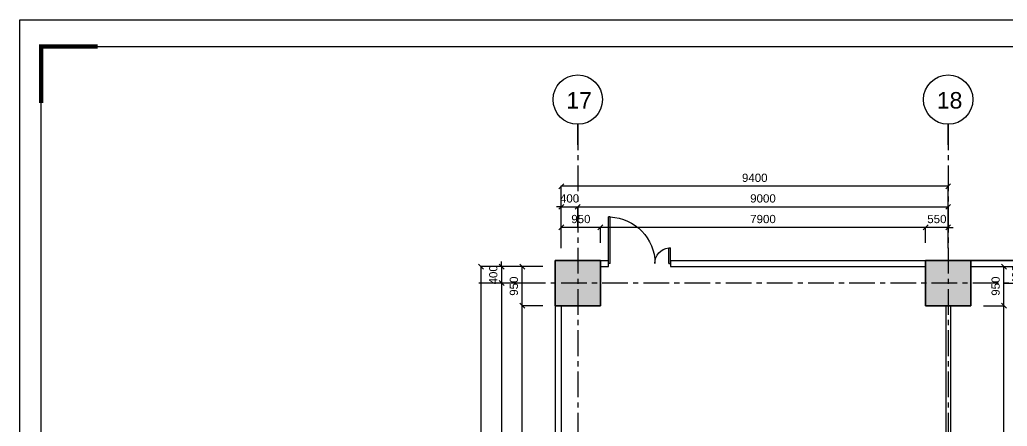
# Model space of a CAD drawing. Header units: inches. Extents: x -17552 to 18736, y -11730 to 13931.
# Drawn here: x -17552 to 6441, y 4066 to 13931 of the extents above; entities that cross this region are included whole.
import ezdxf

# ---------------------------------------------------------------- set-up
doc = ezdxf.new("R2010")
doc.units = ezdxf.units.IN
doc.header["$MEASUREMENT"] = 0
doc.linetypes.add('CENTER', pattern=[2, 1.25, -0.25, 0.25, -0.25])
doc.linetypes.add('HIDDEN', pattern=[0.375, 0.25, -0.125])
for name, color, linetype in [('5F中北改造14', 7, 'Continuous'), ('A-Column', 110, 'Continuous'), ('DIM', 3, 'Continuous'), ('DIM TEXT', 7, 'Continuous'), ('L05-COL', 5, 'Continuous'), ('L05-HIDE', 1, 'HIDDEN'), ('WALL', 255, 'Continuous'), ('建-墙-轻质墙', 7, 'Continuous'), ('建-门扇', 7, 'Continuous'), ('轴线', 10, 'CENTER')]:
    doc.layers.add(name, color=color, linetype=linetype)
doc.styles.get("Standard").update_dxf_attribs({"font": 'arial.ttf'})
doc.dimstyles.new('DIM-200MM', dxfattribs={"dimtxt": 200, "dimasz": 120, "dimexe": 10, "dimexo": 100, "dimgap": 100, "dimtad": 1, "dimdec": 0, "dimrnd": 5, "dimzin": 1, "dimdsep": 46, "dimtxsty": 'Standard', "dimblk": 'OBLIQUE', "dimcen": 0.5, "dimdle": 1, "dimclrd": 256, "dimclre": 256, "dimclrt": 7, "dimaunit": 1, "dimadec": 0, "dimazin": 0, "dimtfac": 1, "dimtdec": 0, "dimtix": 1, "dimtmove": 2, "dimatfit": 3, "dimfxl": 500, "dimfxlon": 1, "dimtolj": 1, "dimtzin": 1, "dimarcsym": 0})

# ---------------------------------------------------------------- blocks, each defined once
blk = doc.blocks.new('$DorLib2D$00000225')
at = {"color": 0}
for p, q in [((0.475, -0.001), (0.475, 0.752)), ((0.475, 0.752), (0.5, 0.752)), ((0.5, -0.001), (0.5, 0.752)), ((-0.5, 0), (-0.5, 0.252)), ((-0.475, 0.252), (-0.5, 0.252)), ((-0.475, 0), (-0.475, 0.252)), ((-0.475, 0), (-0.5, 0)), ((0.475, -0.001), (0.5, -0.001))]:
    blk.add_line(p, q, dxfattribs=at)
for centre, radius, start, end in [((0.505, -0.002), 0.755, 92.2493, 179.7238), ((-0.501, 0.003), 0.251, 359.7899, 84.0974)]:
    blk.add_arc(centre, radius, start, end, dxfattribs=at)
blk = doc.blocks.new('_Oblique')
at = {"color": 0, "linetype": 'ByBlock', "lineweight": -2}
blk.add_line((-0.5, -0.5), (0.5, 0.5), dxfattribs=at)
blk = doc.blocks.new('*D25')
at = {"layer": 'DEFPOINTS', "color": 0, "transparency": 16777216}
for p in [(5621, 6991), (6361, 6991), (5621, -2909)]:
    blk.add_point(p, dxfattribs=at)
at = {"layer": 'DIM', "lineweight": -2, "transparency": 16777216}
for p, q in [((5861, 6991), (6371, 6991)), ((6361, -2910), (6361, 6992)), ((5861, -2909), (6371, -2909))]:
    blk.add_line(p, q, dxfattribs=at)
at = {"layer": 'DIM', "lineweight": -2, "transparency": 16777216, "xscale": 120, "yscale": 120, "zscale": 120}
for p, rotation in [((6361, 6991), 90), ((6361, -2909), 270)]:
    blk.add_blockref('_Oblique', p, dxfattribs=dict(at, rotation=rotation))
at = {"layer": 'DIM', "color": 7, "transparency": 16777216, "insert": (6159, 2041), "char_height": 200, "attachment_point": 5, "rotation": 90}
blk.add_mtext('\\A1;9900', dxfattribs=at)
blk = doc.blocks.new('*D26')
at = {"layer": 'DEFPOINTS', "color": 0, "transparency": 16777216}
for p in [(5411, 7941), (6361, 7941), (5621, 6991)]:
    blk.add_point(p, dxfattribs=at)
at = {"layer": 'DIM', "lineweight": -2, "transparency": 16777216}
for p, q in [((5861, 7941), (6371, 7941)), ((6361, 6990), (6361, 7942)), ((5861, 6991), (6371, 6991))]:
    blk.add_line(p, q, dxfattribs=at)
at = {"layer": 'DIM', "lineweight": -2, "transparency": 16777216, "xscale": 120, "yscale": 120, "zscale": 120}
for p, rotation in [((6361, 7941), 90), ((6361, 6991), 270)]:
    blk.add_blockref('_Oblique', p, dxfattribs=dict(at, rotation=rotation))
at = {"layer": 'DIM', "color": 7, "transparency": 16777216, "insert": (6159, 7466), "char_height": 200, "attachment_point": 5, "rotation": 90}
blk.add_mtext('\\A1;950', dxfattribs=at)
blk = doc.blocks.new('*D27')
at = {"layer": 'DEFPOINTS', "color": 0, "transparency": 16777216}
for p in [(5561, 7941), (5561, 7541), (6861, 7541)]:
    blk.add_point(p, dxfattribs=at)
at = {"layer": 'DIM', "lineweight": -2, "transparency": 16777216}
for p, q in [((6361, 7941), (6871, 7941)), ((6861, 7941), (6861, 8061)), ((6861, 7941), (6861, 7541)), ((6361, 7541), (6871, 7541)), ((6861, 7541), (6861, 7421))]:
    blk.add_line(p, q, dxfattribs=at)
at = {"layer": 'DIM', "lineweight": -2, "transparency": 16777216, "xscale": 120, "yscale": 120, "zscale": 120}
for p, rotation in [((6861, 7941), 270), ((6861, 7541), 90)]:
    blk.add_blockref('_Oblique', p, dxfattribs=dict(at, rotation=rotation))
at = {"layer": 'DIM', "color": 7, "transparency": 16777216, "insert": (6659, 7741), "char_height": 200, "attachment_point": 5, "rotation": 90}
blk.add_mtext('\\A1;400', dxfattribs=at)
blk = doc.blocks.new('*D29')
at = {"layer": 'DEFPOINTS', "color": 0, "transparency": 16777216}
for p in [(5661, 7941), (7361, 7941), (5761, -4309)]:
    blk.add_point(p, dxfattribs=at)
at = {"layer": 'DIM', "lineweight": -2, "transparency": 16777216}
for p, q in [((6861, 7941), (7371, 7941)), ((7361, -4310), (7361, 7942)), ((6861, -4309), (7371, -4309))]:
    blk.add_line(p, q, dxfattribs=at)
at = {"layer": 'DIM', "lineweight": -2, "transparency": 16777216, "xscale": 120, "yscale": 120, "zscale": 120}
for p, rotation in [((7361, 7941), 90), ((7361, -4309), 270)]:
    blk.add_blockref('_Oblique', p, dxfattribs=dict(at, rotation=rotation))
at = {"layer": 'DIM', "color": 7, "transparency": 16777216, "insert": (7159, 1816), "char_height": 200, "attachment_point": 5, "rotation": 90}
blk.add_mtext('\\A1;12250', dxfattribs=at)
blk = doc.blocks.new('*D32')
at = {"layer": 'DEFPOINTS', "color": 0, "transparency": 16777216}
for p in [(-5344, 6991), (-4544, 6991), (-4544, -2909)]:
    blk.add_point(p, dxfattribs=at)
at = {"layer": 'DIM', "lineweight": -2, "transparency": 16777216}
for p, q in [((-4844, 6991), (-5354, 6991)), ((-5344, -2910), (-5344, 6992)), ((-4844, -2909), (-5354, -2909))]:
    blk.add_line(p, q, dxfattribs=at)
at = {"layer": 'DIM', "lineweight": -2, "transparency": 16777216, "xscale": 120, "yscale": 120, "zscale": 120}
for p, rotation in [((-5344, 6991), 90), ((-5344, -2909), 270)]:
    blk.add_blockref('_Oblique', p, dxfattribs=dict(at, rotation=rotation))
at = {"layer": 'DIM', "color": 7, "transparency": 16777216, "insert": (-5546, 2041), "char_height": 200, "attachment_point": 5, "rotation": 90}
blk.add_mtext('\\A1;9900', dxfattribs=at)
blk = doc.blocks.new('*D33')
at = {"layer": 'DEFPOINTS', "color": 0, "transparency": 16777216}
for p in [(-5344, 7941), (-3919, 7941), (-4549, 6991)]:
    blk.add_point(p, dxfattribs=at)
at = {"layer": 'DIM', "lineweight": -2, "transparency": 16777216}
for p, q in [((-4844, 7941), (-5354, 7941)), ((-5344, 6990), (-5344, 7942)), ((-4844, 6991), (-5354, 6991))]:
    blk.add_line(p, q, dxfattribs=at)
at = {"layer": 'DIM', "lineweight": -2, "transparency": 16777216, "xscale": 120, "yscale": 120, "zscale": 120}
for p, rotation in [((-5344, 7941), 90), ((-5344, 6991), 270)]:
    blk.add_blockref('_Oblique', p, dxfattribs=dict(at, rotation=rotation))
at = {"layer": 'DIM', "color": 7, "transparency": 16777216, "insert": (-5546, 7466), "char_height": 200, "attachment_point": 5, "rotation": 90}
blk.add_mtext('\\A1;950', dxfattribs=at)
blk = doc.blocks.new('*D34')
at = {"layer": 'DEFPOINTS', "color": 0, "transparency": 16777216}
for p in [(-4482, 7941), (-5844, 7541), (-4482, 7541)]:
    blk.add_point(p, dxfattribs=at)
at = {"layer": 'DIM', "lineweight": -2, "transparency": 16777216}
for p, q in [((-5344, 7941), (-5854, 7941)), ((-5844, 7941), (-5844, 8061)), ((-5844, 7941), (-5844, 7541)), ((-5344, 7541), (-5854, 7541)), ((-5844, 7541), (-5844, 7421))]:
    blk.add_line(p, q, dxfattribs=at)
at = {"layer": 'DIM', "lineweight": -2, "transparency": 16777216, "xscale": 120, "yscale": 120, "zscale": 120}
for p, rotation in [((-5844, 7941), 270), ((-5844, 7541), 90)]:
    blk.add_blockref('_Oblique', p, dxfattribs=dict(at, rotation=rotation))
at = {"layer": 'DIM', "color": 7, "transparency": 16777216, "insert": (-6046, 7741), "char_height": 200, "attachment_point": 5, "rotation": 90}
blk.add_mtext('\\A1;400', dxfattribs=at)
blk = doc.blocks.new('*D35')
at = {"layer": 'DEFPOINTS', "color": 0, "transparency": 16777216}
for p in [(-4574, 7541), (-5844, -3459), (-4569, -3459)]:
    blk.add_point(p, dxfattribs=at)
at = {"layer": 'DIM', "lineweight": -2, "transparency": 16777216}
for p, q in [((-5344, 7541), (-5854, 7541)), ((-5844, 7542), (-5844, -3460)), ((-5344, -3459), (-5854, -3459))]:
    blk.add_line(p, q, dxfattribs=at)
at = {"layer": 'DIM', "lineweight": -2, "transparency": 16777216, "xscale": 120, "yscale": 120, "zscale": 120}
for p, rotation in [((-5844, 7541), 90), ((-5844, -3459), 270)]:
    blk.add_blockref('_Oblique', p, dxfattribs=dict(at, rotation=rotation))
at = {"layer": 'DIM', "color": 7, "transparency": 16777216, "insert": (-6046, 2041), "char_height": 200, "attachment_point": 5, "rotation": 90}
blk.add_mtext('\\A1;11000', dxfattribs=at)
blk = doc.blocks.new('*D37')
at = {"layer": 'DEFPOINTS', "color": 0, "transparency": 16777216}
for p in [(-6344, 7941), (-4582, 7941), (-4674, -4309)]:
    blk.add_point(p, dxfattribs=at)
at = {"layer": 'DIM', "lineweight": -2, "transparency": 16777216}
for p, q in [((-5844, 7941), (-6354, 7941)), ((-6344, -4310), (-6344, 7942)), ((-5844, -4309), (-6354, -4309))]:
    blk.add_line(p, q, dxfattribs=at)
at = {"layer": 'DIM', "lineweight": -2, "transparency": 16777216, "xscale": 120, "yscale": 120, "zscale": 120}
for p, rotation in [((-6344, 7941), 90), ((-6344, -4309), 270)]:
    blk.add_blockref('_Oblique', p, dxfattribs=dict(at, rotation=rotation))
at = {"layer": 'DIM', "color": 7, "transparency": 16777216, "insert": (-6546, 1816), "char_height": 200, "attachment_point": 5, "rotation": 90}
blk.add_mtext('\\A1;12250', dxfattribs=at)
blk = doc.blocks.new('*D38')
at = {"layer": 'DEFPOINTS', "color": 0, "transparency": 16777216}
for p in [(4456, 8891), (4456, 8416), (5006, 7466)]:
    blk.add_point(p, dxfattribs=at)
at = {"layer": 'DIM', "lineweight": -2, "transparency": 16777216}
for p, q in [((4456, 8891), (4336, 8891)), ((4456, 8516), (4456, 8901)), ((5006, 8891), (4456, 8891)), ((5006, 8391), (5006, 8901)), ((5006, 8891), (5126, 8891))]:
    blk.add_line(p, q, dxfattribs=at)
at = {"layer": 'DIM', "lineweight": -2, "transparency": 16777216, "xscale": 120, "yscale": 120, "zscale": 120}
blk.add_blockref('_Oblique', (4456, 8891), dxfattribs=at)
at = {"layer": 'DIM', "lineweight": -2, "transparency": 16777216, "xscale": 120, "yscale": 120, "zscale": 120, "rotation": 180}
blk.add_blockref('_Oblique', (5006, 8891), dxfattribs=at)
at = {"layer": 'DIM', "color": 7, "transparency": 16777216, "insert": (4731, 9094), "char_height": 200, "attachment_point": 5}
blk.add_mtext('\\A1;550', dxfattribs=at)
blk = doc.blocks.new('*D39')
at = {"layer": 'DEFPOINTS', "color": 0, "transparency": 16777216}
for p in [(-3444, 8891), (-3444, 8566), (4456, 8566)]:
    blk.add_point(p, dxfattribs=at)
at = {"layer": 'DIM', "lineweight": -2, "transparency": 16777216}
for p, q in [((4457, 8891), (-3445, 8891)), ((-3444, 8666), (-3444, 8901)), ((4456, 8666), (4456, 8901))]:
    blk.add_line(p, q, dxfattribs=at)
at = {"layer": 'DIM', "lineweight": -2, "transparency": 16777216, "xscale": 120, "yscale": 120, "zscale": 120, "rotation": 180}
blk.add_blockref('_Oblique', (-3444, 8891), dxfattribs=at)
at = {"layer": 'DIM', "lineweight": -2, "transparency": 16777216, "xscale": 120, "yscale": 120, "zscale": 120}
blk.add_blockref('_Oblique', (4456, 8891), dxfattribs=at)
at = {"layer": 'DIM', "color": 7, "transparency": 16777216, "insert": (506, 9094), "char_height": 200, "attachment_point": 5}
blk.add_mtext('\\A1;7900', dxfattribs=at)
blk = doc.blocks.new('*D40')
at = {"layer": 'DEFPOINTS', "color": 0, "transparency": 16777216}
for p in [(-4394, 8891), (-3444, 8416), (-4394, 7466)]:
    blk.add_point(p, dxfattribs=at)
at = {"layer": 'DIM', "lineweight": -2, "transparency": 16777216}
for p, q in [((-3443, 8891), (-4395, 8891)), ((-4394, 8391), (-4394, 8901)), ((-3444, 8516), (-3444, 8901))]:
    blk.add_line(p, q, dxfattribs=at)
at = {"layer": 'DIM', "lineweight": -2, "transparency": 16777216, "xscale": 120, "yscale": 120, "zscale": 120, "rotation": 180}
blk.add_blockref('_Oblique', (-4394, 8891), dxfattribs=at)
at = {"layer": 'DIM', "lineweight": -2, "transparency": 16777216, "xscale": 120, "yscale": 120, "zscale": 120}
blk.add_blockref('_Oblique', (-3444, 8891), dxfattribs=at)
at = {"layer": 'DIM', "color": 7, "transparency": 16777216, "insert": (-3919, 9094), "char_height": 200, "attachment_point": 5}
blk.add_mtext('\\A1;950', dxfattribs=at)
blk = doc.blocks.new('*D41')
at = {"layer": 'DEFPOINTS', "color": 0, "transparency": 16777216}
for p in [(-3994, 9391), (-4394, 8516), (-3994, 8516)]:
    blk.add_point(p, dxfattribs=at)
at = {"layer": 'DIM', "lineweight": -2, "transparency": 16777216}
for p, q in [((-4394, 9391), (-4514, 9391)), ((-4394, 8891), (-4394, 9401)), ((-4394, 9391), (-3994, 9391)), ((-3994, 8891), (-3994, 9401)), ((-3994, 9391), (-3874, 9391))]:
    blk.add_line(p, q, dxfattribs=at)
at = {"layer": 'DIM', "lineweight": -2, "transparency": 16777216, "xscale": 120, "yscale": 120, "zscale": 120}
blk.add_blockref('_Oblique', (-4394, 9391), dxfattribs=at)
at = {"layer": 'DIM', "lineweight": -2, "transparency": 16777216, "xscale": 120, "yscale": 120, "zscale": 120, "rotation": 180}
blk.add_blockref('_Oblique', (-3994, 9391), dxfattribs=at)
at = {"layer": 'DIM', "color": 7, "transparency": 16777216, "insert": (-4194, 9594), "char_height": 200, "attachment_point": 5}
blk.add_mtext('\\A1;400', dxfattribs=at)
blk = doc.blocks.new('*D42')
at = {"layer": 'DEFPOINTS', "color": 0, "transparency": 16777216}
for p in [(5006, 9391), (5006, 8516), (-3994, 8116)]:
    blk.add_point(p, dxfattribs=at)
at = {"layer": 'DIM', "lineweight": -2, "transparency": 16777216}
for p, q in [((-3995, 9391), (5007, 9391)), ((-3994, 8891), (-3994, 9401)), ((5006, 8891), (5006, 9401))]:
    blk.add_line(p, q, dxfattribs=at)
at = {"layer": 'DIM', "lineweight": -2, "transparency": 16777216, "xscale": 120, "yscale": 120, "zscale": 120, "rotation": 180}
blk.add_blockref('_Oblique', (-3994, 9391), dxfattribs=at)
at = {"layer": 'DIM', "lineweight": -2, "transparency": 16777216, "xscale": 120, "yscale": 120, "zscale": 120}
blk.add_blockref('_Oblique', (5006, 9391), dxfattribs=at)
at = {"layer": 'DIM', "color": 7, "transparency": 16777216, "insert": (506, 9594), "char_height": 200, "attachment_point": 5}
blk.add_mtext('\\A1;9000', dxfattribs=at)
blk = doc.blocks.new('*D43')
at = {"layer": 'DEFPOINTS', "color": 0, "transparency": 16777216}
for p in [(-4394, 9891), (-4394, 7666), (5006, 7666)]:
    blk.add_point(p, dxfattribs=at)
at = {"layer": 'DIM', "lineweight": -2, "transparency": 16777216}
for p, q in [((5007, 9891), (-4395, 9891)), ((-4394, 9391), (-4394, 9901)), ((5006, 9391), (5006, 9901))]:
    blk.add_line(p, q, dxfattribs=at)
at = {"layer": 'DIM', "lineweight": -2, "transparency": 16777216, "xscale": 120, "yscale": 120, "zscale": 120, "rotation": 180}
blk.add_blockref('_Oblique', (-4394, 9891), dxfattribs=at)
at = {"layer": 'DIM', "lineweight": -2, "transparency": 16777216, "xscale": 120, "yscale": 120, "zscale": 120}
blk.add_blockref('_Oblique', (5006, 9891), dxfattribs=at)
at = {"layer": 'DIM', "color": 7, "transparency": 16777216, "insert": (306, 10094), "char_height": 200, "attachment_point": 5}
blk.add_mtext('\\A1;9400', dxfattribs=at)

msp = doc.modelspace()

# ---------------------------------------------------------------- hatches: boundary and pattern name
at = {"layer": 'WALL'}
h = msp.add_hatch(color=256, dxfattribs=at)
h.dxf.hatch_style = 1
h.paths.add_polyline_path([(-4544.1, 6991.4), (-3444.1, 6991.4), (-3444.1, 8091.4), (-4544.1, 8091.4)])
h = msp.add_hatch(color=256, dxfattribs=at)
h.dxf.hatch_style = 1
h.paths.add_polyline_path([(4455.9, 6991.4), (5555.9, 6991.4), (5555.9, 8091.4), (4455.9, 8091.4)])

# ---------------------------------------------------------------- linework, layer by layer
msp.add_lwpolyline([(-17552.2, -10001.8), (-17552.2, 13931), (17007.8, 13931)])
at = {"const_width": 103.7}
msp.add_lwpolyline([(-17033.8, 11910.8), (-17033.8, 13283), (-15661.5, 13283)], dxfattribs=at)
msp.add_lwpolyline([(-17033.8, 13283), (18217.4, 13283), (18217.4, -11081.8), (-17033.8, -11081.8)], close=True)
at = {"layer": '5F中北改造14'}
for p, q in [((-4544.1, 8091.4), (-4544.1, 4141.4)), ((-4544.1, 8091.4), (-3244.1, 8091.4)), ((-3444.1, 7941.4), (-3244.1, 7941.4)), ((-3444.1, 7941.4), (-3244.1, 7941.4)), ((-1744.1, 8091.4), (6713.3, 8091.4)), ((-1744.1, 7941.4), (4455.9, 7941.4)), ((-1744.1, 7941.4), (-244.1, 7941.4)), ((6713.3, 8091.4), (5555.9, 8091.4)), ((5555.9, 7941.4), (6713.3, 7941.4)), ((-4394.1, 6991.4), (-4394.1, -2908.6)), ((4945.9, 6991.4), (4945.9, -2908.6)), ((5065.9, 6991.4), (5065.9, -2908.6)), ((-4544.1, 4141.4), (-4544.1, -4248.6))]:
    msp.add_line(p, q, dxfattribs=at)
for points in [[(-4544.1, 6991.4), (-3444.1, 6991.4), (-3444.1, 8091.4), (-4544.1, 8091.4)], [(4455.9, 6991.4), (5555.9, 6991.4), (5555.9, 8091.4), (4455.9, 8091.4)]]:
    msp.add_lwpolyline(points, close=True, dxfattribs=at)
at = {"layer": 'A-Column', "color": 7}
for points in [[(-4544.1, 8091.4), (-3444.1, 8091.4), (-3444.1, 6991.4), (-4544.1, 6991.4)], [(4455.9, 8091.4), (5555.9, 8091.4), (5555.9, 6991.4), (4455.9, 6991.4)]]:
    msp.add_lwpolyline(points, close=True, dxfattribs=at)
at = {"layer": 'DIM'}
for p, q in [((-3994.1, 10894.3), (-3994.1, 11394.3)), ((5005.9, 10894.3), (5005.9, 11394.3))]:
    msp.add_line(p, q, dxfattribs=at)
for centre in [(-3994.1, 11994.7), (5005.9, 11994.7)]:
    msp.add_circle(centre, 600, dxfattribs=at)
at = {"layer": 'L05-COL', "color": 7}
for points in [[(-3444.1, 8091.4), (-4544.1, 8091.4), (-4544.1, 6991.4), (-3444.1, 6991.4)], [(5555.9, 8091.4), (4455.9, 8091.4), (4455.9, 6991.4), (5555.9, 6991.4)], [(5555.9, 8091.4), (4455.9, 8091.4), (4455.9, 6991.4), (5555.9, 6991.4)], [(5555.9, 8091.4), (4455.9, 8091.4), (4455.9, 6991.4), (5555.9, 6991.4)]]:
    msp.add_lwpolyline(points, close=True, dxfattribs=at)
at = {"layer": 'L05-HIDE', "color": 0, "linetype": 'HIDDEN'}
for p, q in [((-4544.1, 6991.4), (-4544.1, 7491.4)), ((-3444.1, 7491.4), (-3444.1, 6991.4)), ((5555.9, 6991.4), (4455.9, 6991.4)), ((5555.9, 6991.4), (4455.9, 6991.4))]:
    msp.add_line(p, q, dxfattribs=at)
at = {"layer": '建-墙-轻质墙'}
for p, q in [((-3244.1, 7941.4), (-3244.1, 8091.4)), ((-1744.1, 8091.4), (-1744.1, 7941.4))]:
    msp.add_line(p, q, dxfattribs=at)
at = {"layer": '轴线', "ltscale": 500}
for p, q in [((-3994.1, 11394.7), (-3994.1, -6284.2)), ((5005.9, 11394.7), (5005.9, -6284.2)), ((8225.9, 7541.4), (-6494.1, 7541.4))]:
    msp.add_line(p, q, dxfattribs=at)

# ---------------------------------------------------------------- block references
at = {"layer": '建-门扇', "color": 4, "xscale": -1500, "yscale": 1500, "zscale": -1500}
msp.add_blockref('$DorLib2D$00000225', (-2494.1, 8016.4), dxfattribs=at)

# ---------------------------------------------------------------- texts
at = {"layer": 'DIM TEXT', "char_height": 400, "attachment_point": 1}
for s, insert in [('17', (-4270.8, 12176.6)), ('18', (4729.2, 12176.6))]:
    msp.add_mtext_dynamic_manual_height_columns(s, width=10456.675, gutter_width=2, heights=[0], dxfattribs=dict(at, insert=insert))

# ---------------------------------------------------------------- dimensions: what is measured, and where the dimension line sits
at = {"layer": 'DIM'}
for base, p1, p2, picture, middle in [((-4394.1, 9891.4), (5005.9, 7666.4), (-4394.1, 7666.4), '*D43', (305.9, 10093.5)), ((-3994.1, 9391.4), (-4394.1, 8516.4), (-3994.1, 8516.4), '*D41', (-4194.1, 9593.5)), ((5005.9, 9391.4), (-3994.1, 8116.4), (5005.9, 8516.4), '*D42', (505.9, 9593.5)), ((-4394.1, 8891.4), (-3444.1, 8416.4), (-4394.1, 7466.4), '*D40', (-3919.1, 9093.5)), ((-3444.1, 8891.4), (4455.9, 8566.4), (-3444.1, 8566.4), '*D39', (505.9, 9093.5)), ((4455.9, 8891.4), (5005.9, 7466.4), (4455.9, 8416.4), '*D38', (4730.9, 9093.5))]:
    dim = msp.add_linear_dim(base=base, p1=p1, p2=p2, dimstyle='DIM-200MM', dxfattribs=at)
    dim.commit()
    dim.dimension.update_dxf_attribs({"geometry": picture, "text_midpoint": middle})
for base, p1, p2, picture, middle in [((-6344.1, 7941.4), (-4674.1, -4308.6), (-4581.5, 7941.4), '*D37', (-6546.2, 1816.4)), ((-5844.1, 7541.4), (-4481.5, 7941.4), (-4481.5, 7541.4), '*D34', (-6046.2, 7741.4)), ((-5344.1, 7941.4), (-4549.1, 6991.4), (-3919.1, 7941.4), '*D33', (-5546.2, 7466.4)), ((6360.9, 7941.3), (5620.9, 6991.3), (5410.9, 7941.3), '*D26', (6158.8, 7466.3)), ((6860.9, 7541.4), (5560.9, 7941.3), (5560.9, 7541.4), '*D27', (6658.8, 7741.4)), ((7360.9, 7941.3), (5760.9, -4308.7), (5660.9, 7941.3), '*D29', (7158.8, 1816.3)), ((-5844.1, -3458.6), (-4574.1, 7541.4), (-4569.1, -3458.6), '*D35', (-6046.2, 2041.4)), ((-5344.1, 6991.4), (-4544.1, -2908.6), (-4544.1, 6991.4), '*D32', (-5546.2, 2041.4)), ((6360.9, 6991.3), (5620.9, -2908.6), (5620.9, 6991.3), '*D25', (6158.8, 2041.3))]:
    dim = msp.add_linear_dim(base=base, p1=p1, p2=p2, angle=90, dimstyle='DIM-200MM', dxfattribs=at)
    dim.commit()
    dim.dimension.update_dxf_attribs({"geometry": picture, "text_midpoint": middle})

doc.saveas('drawing.dxf')
